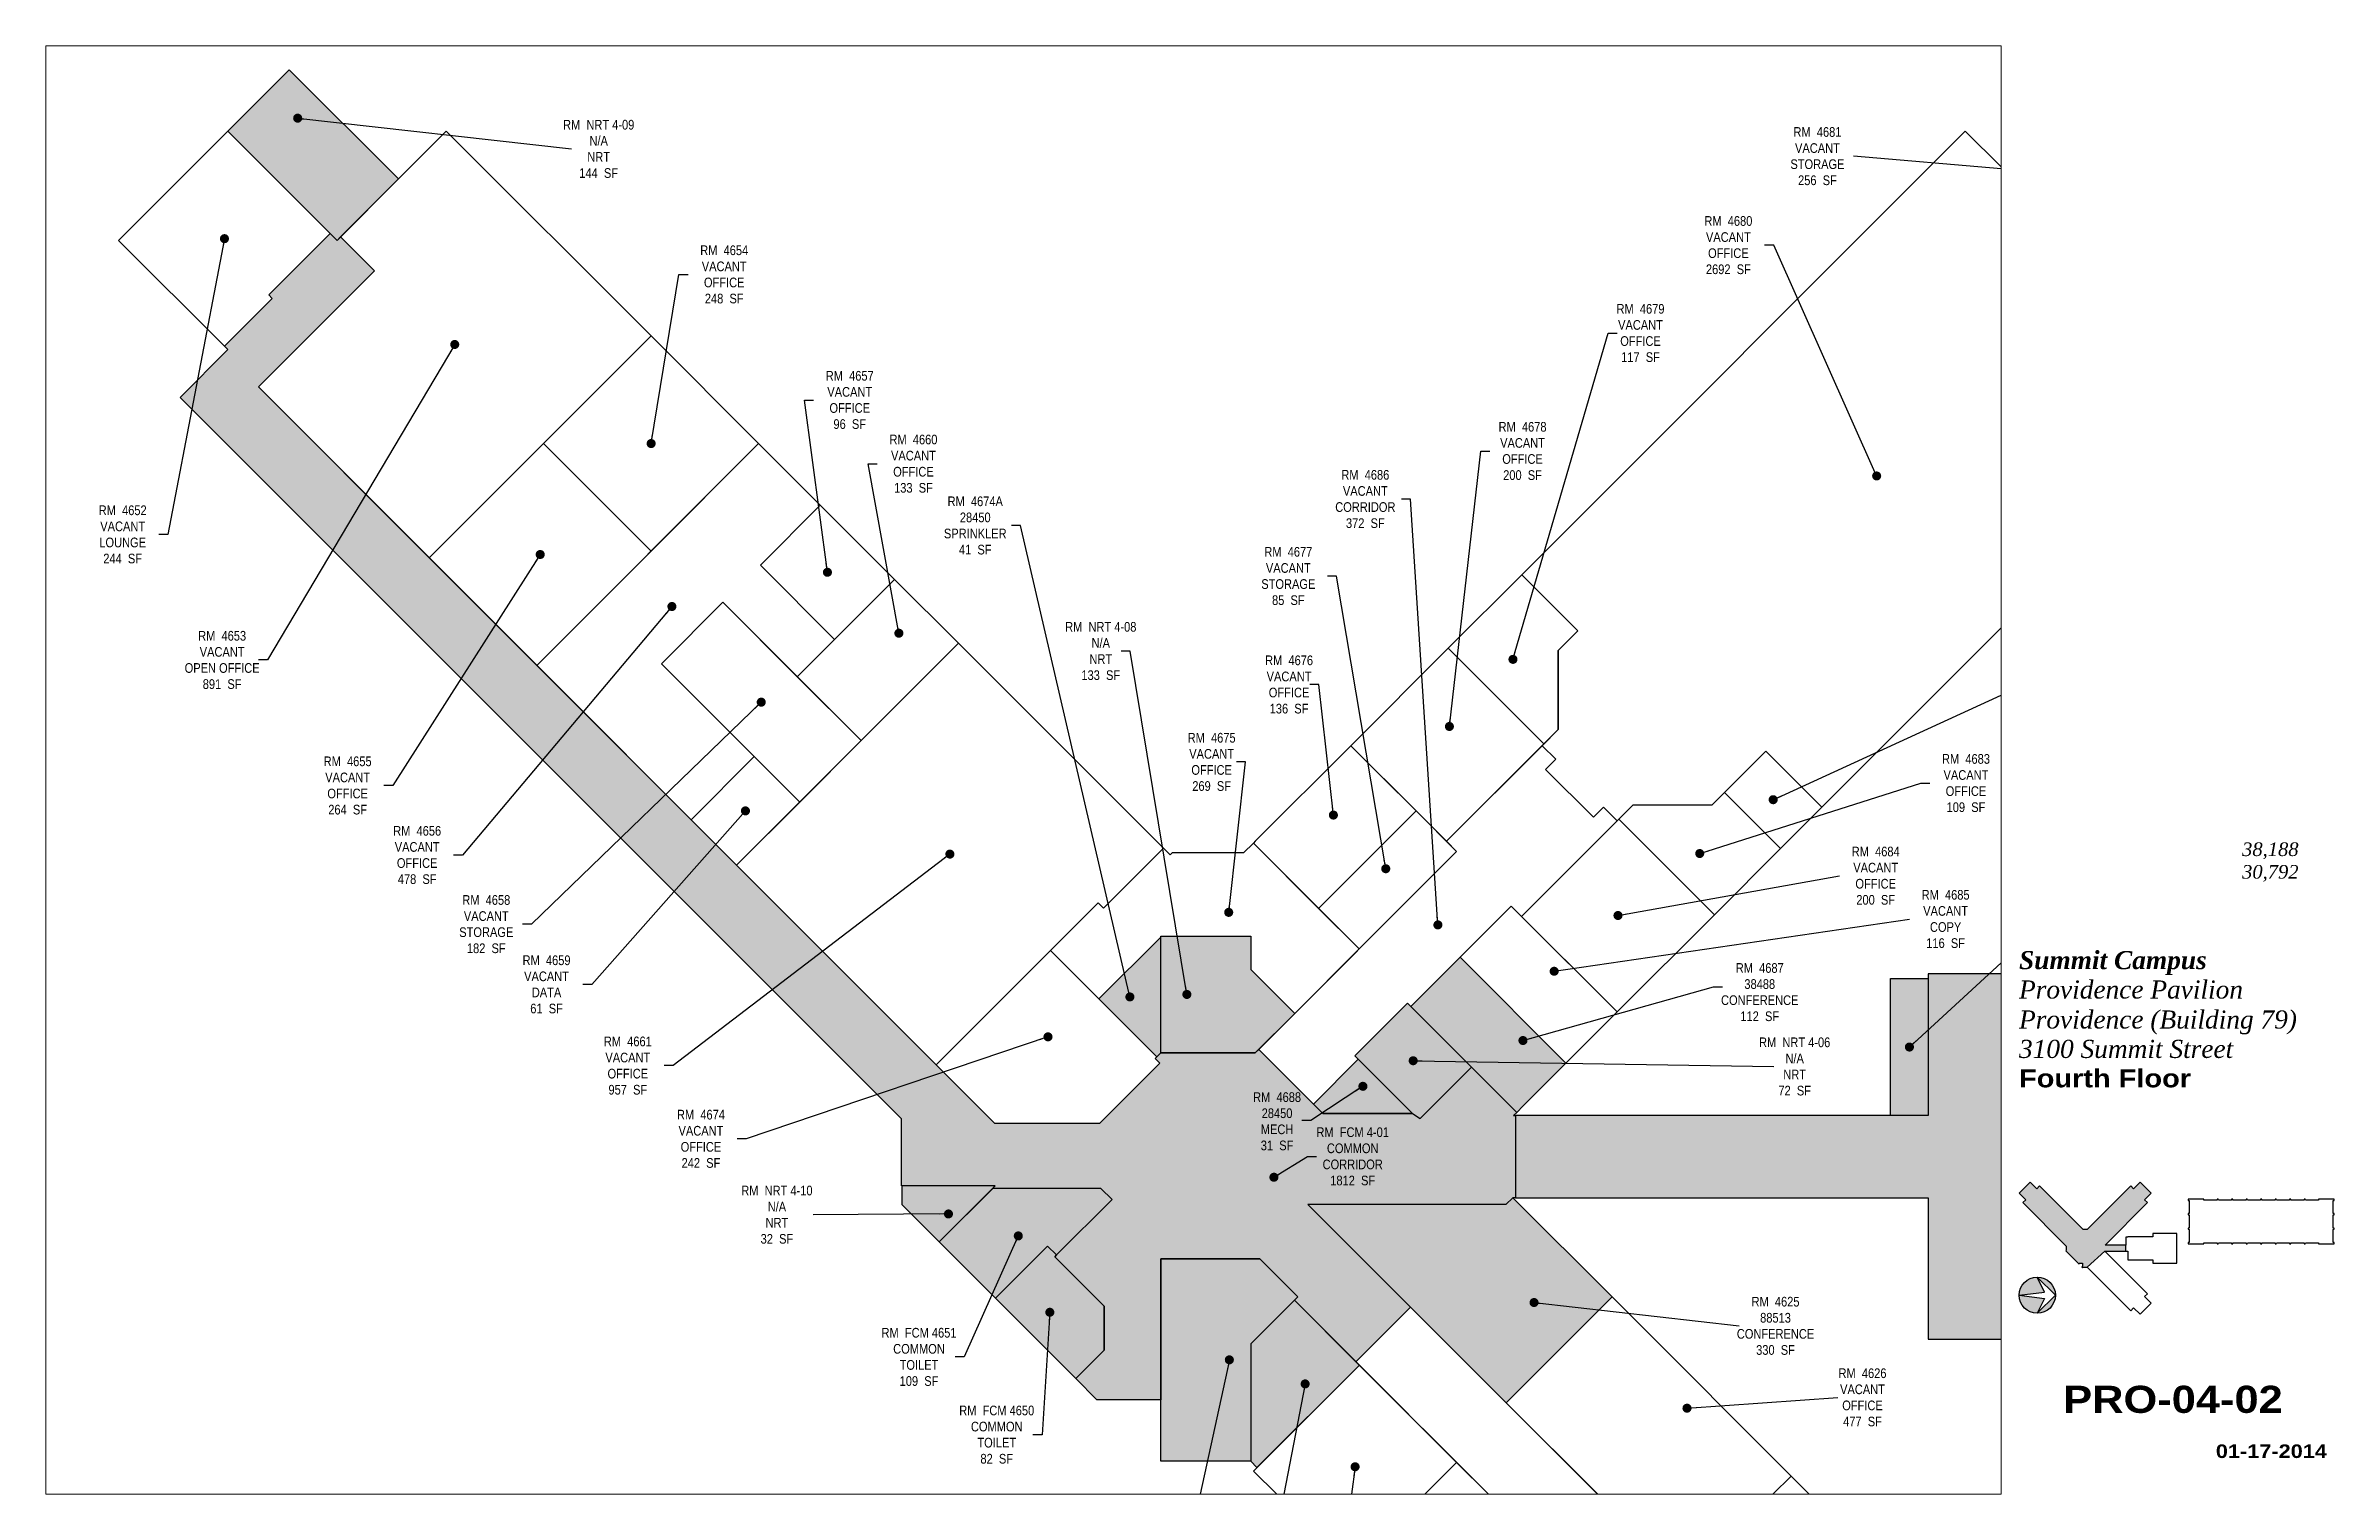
# Paper-space layout '02' of a CAD drawing. Header units: inches. Extents: x 0.9 to 16.7, y 0.5 to 10.5.
# The model-space entities are those that its viewports show. They can reach past a viewport. Long polylines and large blocks are cut down to what shows.
import ezdxf
from ezdxf.enums import TextEntityAlignment as Align

# ---------------------------------------------------------------- set-up
doc = ezdxf.new("R2010")
doc.units = ezdxf.units.IN
doc.header["$MEASUREMENT"] = 0
doc.layers.get('DEFPOINTS').update_dxf_attribs({"color": 31})
for name, color, linetype in [('0-LABEL', 3, 'Continuous'), ('1-NRT', 200, 'Continuous'), ('1-NRT-PTN', 253, 'Continuous'), ('3-FCM', 190, 'Continuous'), ('3-FCM-PTN', 9, 'Continuous'), ('4-OCC', 6, 'Continuous'), ('4-OCC-PTN', 95, 'Continuous'), ('4-VACANT', 60, 'Continuous'), ('T-5', 5, 'Continuous'), ('T-8', 8, 'Continuous')]:
    doc.layers.add(name, color=color, linetype=linetype)
doc.styles.add('ArialB', font='')
doc.styles.add('ArialN', font='ARIALN.TTF')
doc.styles.add('TimesI', font='timesi.ttf')
doc.styles.add('TimesIB', font='timesbi.ttf')
doc.styles.get('ArialB').set_extended_font_data('Arial Black')
doc.dimstyles.new('AB-120', dxfattribs={"dimscale": 120, "dimtxt": 0.125, "dimasz": 0.09375, "dimexe": 0.0625, "dimexo": 0.125, "dimgap": 0.375, "dimtad": 0, "dimtih": 1, "dimtoh": 1, "dimdec": 4, "dimrnd": 0.0625, "dimzin": 0, "dimdsep": 46, "dimlunit": 4, "dimtxsty": 'ArialN', "dimblk": 'ARCHTICK', "dimcen": 0.09375, "dimclrd": 256, "dimclre": 256, "dimclrt": 256, "dimadec": 0, "dimazin": 0, "dimtfac": 1, "dimtdec": 4, "dimtofl": 0, "dimtmove": 2, "dimatfit": 3, "dimldrblk": 'DOT', "dimfxl": 0, "dimfrac": 2, "dimtolj": 1, "dimtzin": 0, "dimlwd": -1, "dimlwe": -1, "dimarcsym": 0})

# ---------------------------------------------------------------- blocks, each defined once
blk = doc.blocks.new('4th outline')
blk.add_lwpolyline([(14.639, 2.654), (14.562, 2.578), (14.608, 2.532), (14.588, 2.513), (14.888, 2.212), (14.888, 2.184), (14.885, 2.18), (14.977, 2.088), (14.977, 2.095), (15, 2.095), (15, 2.075), (14.995, 2.07), (15.001, 2.064), (15.005, 2.068), (15.033, 2.068), (15.333, 1.767), (15.353, 1.787), (15.398, 1.742), (15.475, 1.818), (15.429, 1.864), (15.449, 1.883), (15.155, 2.177), (15.314, 2.177), (15.314, 2.118), (15.486, 2.118), (15.486, 2.095), (15.651, 2.095), (15.651, 2.3), (15.486, 2.3), (15.486, 2.278), (15.314, 2.278), (15.314, 2.274), (15.3, 2.274), (15.3, 2.219), (15.156, 2.219), (15.449, 2.513), (15.429, 2.532), (15.475, 2.578), (15.398, 2.654), (15.353, 2.609), (15.333, 2.629), (15.033, 2.328), (15.005, 2.328), (14.704, 2.629), (14.684, 2.609)], close=True)
blk.add_lwpolyline([(15.73, 2.537), (15.73, 2.529), (15.737, 2.528), (15.737, 2.438), (15.73, 2.437), (15.73, 2.429), (15.737, 2.428), (15.737, 2.338), (15.73, 2.337), (15.73, 2.329), (15.737, 2.328), (15.737, 2.238), (15.73, 2.237), (15.73, 2.229), (15.838, 2.229), (15.839, 2.236), (15.93, 2.236), (15.93, 2.229), (15.938, 2.229), (15.939, 2.236), (16.03, 2.236), (16.03, 2.229), (16.038, 2.229), (16.039, 2.236), (16.13, 2.236), (16.13, 2.229), (16.138, 2.229), (16.139, 2.236), (16.23, 2.236), (16.23, 2.229), (16.238, 2.229), (16.238, 2.229), (16.239, 2.236), (16.33, 2.236), (16.33, 2.229), (16.338, 2.229), (16.339, 2.236), (16.43, 2.236), (16.43, 2.229), (16.438, 2.229), (16.439, 2.236), (16.53, 2.236), (16.53, 2.229), (16.538, 2.229), (16.539, 2.236), (16.63, 2.236), (16.63, 2.229), (16.738, 2.229), (16.738, 2.237), (16.731, 2.238), (16.731, 2.328), (16.738, 2.329), (16.738, 2.337), (16.731, 2.338), (16.731, 2.428), (16.738, 2.429), (16.738, 2.437), (16.731, 2.437), (16.731, 2.528), (16.738, 2.529), (16.738, 2.537), (16.63, 2.537), (16.63, 2.53), (16.539, 2.53), (16.538, 2.537), (16.53, 2.537), (16.53, 2.53), (16.439, 2.53), (16.438, 2.537), (16.43, 2.537), (16.43, 2.53), (16.339, 2.53), (16.338, 2.537), (16.33, 2.537), (16.33, 2.53), (16.239, 2.53), (16.238, 2.537), (16.23, 2.537), (16.23, 2.53), (16.139, 2.53), (16.138, 2.537), (16.13, 2.537), (16.13, 2.53), (16.039, 2.53), (16.038, 2.537), (16.03, 2.537), (16.03, 2.53), (15.939, 2.53), (15.938, 2.537), (15.93, 2.537), (15.93, 2.53), (15.839, 2.53), (15.838, 2.537), (15.73, 2.537)])
blk = doc.blocks.new('n-arrow')
h = blk.add_hatch(color=256)
h.paths.add_polyline_path([(0, 0.125), (0.125, 0, 0.414214)])
h.paths.add_polyline_path([(0, 0.125, 0.414214), (-0.125, 0), (0.051, 0.022)])
h = blk.add_hatch(color=256)
h.paths.add_polyline_path([(0.051, -0.022), (-0.125, 0, 0.414214), (0, -0.125)])
h.paths.add_polyline_path([(0.125, 0), (0, -0.125, 0.414214)])
for p, q in [((-0.125, 0), (0.051, 0.022)), ((-0.125, 0), (0.051, -0.022)), ((0, 0.125), (0.125, 0)), ((0.051, 0.022), (0, 0.125)), ((0, -0.125), (0.125, 0)), ((0.051, -0.022), (0, -0.125))]:
    blk.add_line(p, q)
blk.add_circle((0, 0), 0.125)
blk = doc.blocks.new('AB-TB-text')
for tag, style, p in [('GROSS', 'TimesI', (1.93, 4.406)), ('USEABLE', 'TimesI', (1.93, 4.25)), ('DATE', 'ArialB', (2.125, 0.25))]:
    blk.add_attdef(tag, text='', height=0.0938, dxfattribs=dict(style=style)).set_placement(p, align=Align.RIGHT)
for tag, style, p in [('CAMPUS', 'TimesIB', (0, 3.75)), ('PAVILION', 'TimesI', (0, 3.547)), ('BUILDING', 'TimesI', (0, 3.34)), ('STREET', 'TimesI', (0, 3.137)), ('FLOOR', 'ArialB', (0, 2.934))]:
    blk.add_attdef(tag, text='', height=0.125, dxfattribs=dict(style=style)).set_placement(p, align=Align.TOP_LEFT)
at = {"style": 'ArialB'}
blk.add_attdef('DWG#', text='', height=0.188, dxfattribs=at).set_placement((1.062, 0.749), align=Align.TOP_CENTER)
blk = doc.blocks.new('_ArchTick')
at = {"const_width": 0.15}
blk.add_lwpolyline([(-0.5, -0.5), (0.5, 0.5)], dxfattribs=at)
blk = doc.blocks.new('_Dot')
at = {"lineweight": -2}
blk.add_line((-0.5, 0), (-1, 0), dxfattribs=at)
at = {"const_width": 0.5}
blk.add_lwpolyline([(-0.25, 0, 1), (0.25, 0, 1)], format="xyb", close=True, dxfattribs=at)

msp = doc.modelspace()

# ---------------------------------------------------------------- hatches: boundary and pattern name
at = {"layer": '1-NRT-PTN'}
for points in [[(-2870.4, 2771.5), (-3006.1, 2907.3), (-3082.5, 2830.9), (-2946.7, 2695.2)], [(-1811.1, 1830.7), (-1811.1, 1788.9), (-1756.5, 1734.4), (-1805.6, 1685.4), (-1811.1, 1685.4), (-1923, 1685.4), (-1923, 1830.7)], [(-1016.1, 1777.8), (-969.1, 1777.8), (-969.1, 1607.5), (-1016.1, 1607.5)], [(-1536.9, 1667.8), (-1616.4, 1747.3), (-1681.8, 1681.9), (-1610.1, 1610.1), (-1600.5, 1604.1)], [(-2128.8, 1520.1), (-2244.9, 1520.1), (-2244.9, 1497.1), (-2198.3, 1450.5)], [(-1800.1, 1429.7), (-1752.7, 1382.3), (-1811.1, 1323.9), (-1811.1, 1178.2), (-1923, 1178.2), (-1923, 1429.7)]]:
    msp.add_hatch(color=256, dxfattribs=at).paths.add_polyline_path(points)
at = {"layer": '3-FCM-PTN'}
for points in [[(-1756.9, 1378.1), (-1752.7, 1382.3), (-1800.1, 1429.7), (-1923, 1429.7), (-1923, 1254.5), (-2002.4, 1254.5), (-2028.6, 1280.7), (-1993.4, 1315.9), (-1993.4, 1370.9), (-2054.6, 1432.1), (-2052.5, 1434.3), (-1983.6, 1503.1), (-1997.6, 1517.1), (-2131.8, 1517.1), (-2128.8, 1520.1), (-2245.2, 1520.1), (-2245.2, 1603.3), (-3141.9, 2500), (-3082.5, 2559.4), (-3086.7, 2563.6), (-3027.3, 2623), (-3031.6, 2627.3), (-2955.2, 2703.6), (-2946.7, 2695.2), (-2942.5, 2699.4), (-2900.3, 2657.2), (-3044.6, 2513), (-2129.6, 1598.1), (-1998.9, 1598.1), (-1924.2, 1672.7), (-1930, 1678.4), (-1923, 1685.4), (-1903, 1685.4), (-1805.6, 1685.4), (-1801.3, 1689.7), (-1733.4, 1621.8), (-1721.8, 1610.1), (-1610.1, 1610.1), (-1600.5, 1604.1), (-1536.9, 1667.8), (-1488.6, 1619.5), (-1480.6, 1611.5), (-1484.7, 1607.5), (-1482.1, 1607.5), (-1482.1, 1505.5), (-1485.6, 1505.5), (-1494, 1497), (-1740.1, 1497), (-1612.5, 1369.5), (-1680.4, 1301.6)], [(-2063.7, 1445.4), (-2052.5, 1434.3), (-1983.6, 1503.1), (-1997.6, 1517.1), (-2131.8, 1517.1), (-2198.3, 1450.5), (-2128.5, 1380.6)], [(-2054.6, 1432.1), (-1993.4, 1370.9), (-1993.4, 1315.9), (-2028.6, 1280.7), (-2128.5, 1380.6), (-2063.7, 1445.4), (-2052.5, 1434.3)]]:
    msp.add_hatch(color=256, dxfattribs=at).paths.add_polyline_path(points)
at = {"layer": '4-OCC-PTN'}
for color, points in [(77, [(-969.1, 1783.5), (-969.1, 1607.5), (-1482.1, 1607.5), (-1482.1, 1505.5), (-969.1, 1505.5), (-969.1, 1329.5), (-452.5, 1329.5), (-452.5, 1259), (-194.5, 1259), (-194.5, 1389.8), (-128.4, 1389.8), (-128.4, 1722.5), (-194.5, 1722.5), (-194.5, 1851.1), (-460.5, 1851.1), (-460.5, 1783.5)]), (55, [(-1923, 1829.4), (-1999.9, 1752.6), (-1927.9, 1680.5), (-1923, 1685.4)]), (77, [(-1419.5, 1672.7), (-1551, 1804.2), (-1612.1, 1743.1), (-1480.6, 1611.5), (-1472.7, 1619.5)]), (55, [(-1677.6, 1677.6), (-1610.1, 1610.1), (-1721.8, 1610.1), (-1733.4, 1621.8)]), (208, [(-1362.2, 1382.2), (-1485.6, 1505.5), (-1494.1, 1497.1), (-1740.1, 1497), (-1493.7, 1250.7)]), (201, [(-1756.9, 1378.1), (-1811.1, 1323.9), (-1811.1, 1178.2), (-1803.5, 1170.1), (-1676.2, 1297.3)])]:
    msp.add_hatch(color=color, dxfattribs=at).paths.add_polyline_path(points)

# ---------------------------------------------------------------- linework, layer by layer
at = {"layer": '1-NRT'}
for points in [[(-2870.4, 2771.5), (-3006.1, 2907.3), (-3082.5, 2830.9), (-2946.7, 2695.2), (-2870.4, 2771.5)], [(-1811.1, 1830.7), (-1811.1, 1788.9), (-1756.5, 1734.4), (-1805.6, 1685.4), (-1811.1, 1685.4), (-1923, 1685.4), (-1923, 1830.7), (-1811.1, 1830.7)], [(-1536.9, 1667.8), (-1616.4, 1747.3), (-1681.8, 1681.9), (-1610.1, 1610.1), (-1600.5, 1604.1), (-1536.9, 1667.8)], [(-2128.8, 1520.1), (-2244.9, 1520.1), (-2244.9, 1497.1), (-2198.3, 1450.5), (-2128.8, 1520.1)]]:
    msp.add_lwpolyline(points, dxfattribs=at)
for points in [[(-1016.1, 1777.8), (-969.1, 1777.8), (-969.1, 1607.5), (-1016.1, 1607.5)], [(-1800.1, 1429.7), (-1800.1, 1429.7), (-1800.1, 1429.7), (-1752.7, 1382.3), (-1811.1, 1323.9), (-1811.1, 1178.2), (-1923, 1178.2), (-1923, 1429.7), (-1800.1, 1429.7)]]:
    msp.add_lwpolyline(points, close=True, dxfattribs=at)
at = {"layer": '3-FCM'}
for points in [[(-1756.9, 1378.1), (-1752.7, 1382.3), (-1800.1, 1429.7), (-1800.1, 1429.7), (-1800.1, 1429.7), (-1923, 1429.7), (-1923, 1254.5), (-2002.4, 1254.5), (-2028.6, 1280.7), (-1993.4, 1315.9), (-1993.4, 1370.9), (-2054.6, 1432.1), (-2052.5, 1434.3), (-1983.6, 1503.1), (-1997.6, 1517.1), (-2131.8, 1517.1), (-2128.8, 1520.1), (-2245.2, 1520.1), (-2245.2, 1603.3), (-2245.2, 1603.3), (-3141.9, 2500), (-3141.9, 2500), (-3082.5, 2559.4), (-3086.7, 2563.6), (-3027.3, 2623), (-3031.6, 2627.3), (-2955.2, 2703.6), (-2946.7, 2695.2), (-2942.5, 2699.4), (-2900.3, 2657.2), (-3044.6, 2513), (-2129.6, 1598.1), (-1998.9, 1598.1), (-1924.2, 1672.7), (-1930, 1678.4), (-1923, 1685.4), (-1903, 1685.4), (-1805.6, 1685.4), (-1801.3, 1689.7), (-1733.4, 1621.8), (-1721.8, 1610.1), (-1610.1, 1610.1), (-1600.5, 1604.1), (-1536.9, 1667.8), (-1488.6, 1619.5), (-1480.6, 1611.5), (-1484.7, 1607.5), (-1482.1, 1607.5), (-1482.1, 1505.5), (-1485.6, 1505.5), (-1494, 1497), (-1740.1, 1497), (-1612.5, 1369.5), (-1680.4, 1301.6), (-1680.4, 1301.6), (-1680.4, 1301.6), (-1680.4, 1301.6), (-1680.4, 1301.6), (-1680.4, 1301.6), (-1680.4, 1301.6)], [(-2063.7, 1445.4), (-2052.5, 1434.3), (-1983.6, 1503.1), (-1997.6, 1517.1), (-2131.8, 1517.1), (-2198.3, 1450.5), (-2198.3, 1450.5), (-2128.5, 1380.6), (-2128.5, 1380.6)], [(-2054.6, 1432.1), (-1993.4, 1370.9), (-1993.4, 1315.9), (-2028.6, 1280.7), (-2128.5, 1380.6), (-2063.7, 1445.4), (-2052.5, 1434.3)]]:
    msp.add_lwpolyline(points, close=True, dxfattribs=at)
at = {"layer": '4-OCC'}
for p, q in [((-1994.3, 1865.3), (-1919.8, 1939.8)), ((-2202.1, 1670.6), (-2000.9, 1871.8)), ((-2000.9, 1871.8), (-1994.3, 1865.3)), ((-2204.3, 1672.7), (-2200, 1668.4))]:
    msp.add_line(p, q, dxfattribs=at)
for points in [[(-1686.8, 2067.2), (-1565.9, 2188.2), (-1565.9, 2188.2), (-1447.1, 2069.4), (-1568, 1948.5), (-1686.8, 2067.2), (-1686.8, 2067.2)], [(-1923, 1829.4), (-1999.9, 1752.6), (-1927.9, 1680.5), (-1923, 1685.4), (-1923, 1829.4)], [(-1419.5, 1672.7), (-1551, 1804.2), (-1612.1, 1743.1), (-1480.6, 1611.5), (-1472.7, 1619.5), (-1419.5, 1672.7)], [(-1677.6, 1677.6), (-1610.1, 1610.1), (-1721.8, 1610.1), (-1733.4, 1621.8), (-1677.6, 1677.6)], [(-1362.2, 1382.2), (-1485.6, 1505.5), (-1494.1, 1497.1), (-1740.1, 1497), (-1493.7, 1250.7), (-1362.2, 1382.2)]]:
    msp.add_lwpolyline(points, dxfattribs=at)
for points in [[(-1801.3, 1689.7), (-1555.3, 1935.7), (-1568, 1948.5), (-1449.2, 2067.2), (-1432.2, 2050.3), (-1444.9, 2037.6), (-1385.3, 1978.4), (-1372.8, 1990.9), (-1355.9, 1973.9), (-1474.6, 1855.1), (-1487.4, 1867.8), (-1612.1, 1743.1), (-1616.4, 1747.3), (-1681.8, 1681.9), (-1677.6, 1677.6), (-1733.4, 1621.8)], [(-969.1, 1783.5), (-969.1, 1607.5), (-1482.1, 1607.5), (-1482.1, 1505.5), (-969.1, 1505.5), (-969.1, 1329.5), (-452.5, 1329.5), (-452.5, 1259), (-194.5, 1259), (-194.5, 1389.8), (-128.4, 1389.8), (-128.4, 1722.5), (-194.5, 1722.5), (-194.5, 1851.1), (-460.5, 1851.1), (-460.5, 1783.5)], [(-1756.9, 1378.1), (-1811.1, 1323.9), (-1811.1, 1323.9), (-1811.1, 1178.2), (-1803.5, 1170.1), (-1676.2, 1297.3)]]:
    msp.add_lwpolyline(points, close=True, dxfattribs=at)
at = {"layer": '4-VACANT'}
for p, q in [((-1612.5, 1369.5), (-1680.4, 1301.6)), ((-1153.6, 910.5), (-1612.5, 1369.5)), ((-1680.4, 1301.6), (-1317.7, 938.8))]:
    msp.add_line(p, q, dxfattribs=at)
for points in [[(-3082.5, 2830.9), (-3218.2, 2695.2), (-3086.7, 2563.6), (-3027.3, 2623), (-3031.6, 2627.3), (-2955.2, 2703.6), (-3082.5, 2830.9)], [(-2556.4, 2576.4), (-2811, 2830.9), (-2942.5, 2699.4), (-2900.3, 2657.2), (-3044.6, 2513), (-2832.2, 2300.6), (-2832.2, 2300.6), (-2556.4, 2576.4)], [(-1101.3, 1990.9), (-592.2, 2500), (-923.1, 2830.9), (-1474.4, 2279.6), (-1404.7, 2209.8), (-1429.2, 2185.3), (-1429.2, 2087.2), (-1449.2, 2067.2), (-1432.2, 2050.3), (-1444.9, 2037.6), (-1385.3, 1978.4), (-1372.8, 1990.9), (-1355.9, 1973.9), (-1335.9, 1993.9), (-1237.8, 1993.9), (-1171.1, 2060.6), (-1101.3, 1990.9)], [(-2690, 2442.7), (-2832.2, 2300.6), (-2700.6, 2169.1), (-2698.5, 2167), (-2556.4, 2309.1), (-2690, 2442.7)], [(-2422.8, 2442.7), (-2346.2, 2366.2), (-2346.2, 2366.2), (-2420.7, 2291.6), (-2420.7, 2291.6), (-2328.4, 2199.3), (-2328.4, 2199.3), (-2374.8, 2152.9), (-2374.8, 2152.9), (-2467.3, 2245.4), (-2467.3, 2245.4), (-2543.7, 2169.1), (-2543.7, 2169.1), (-2428.2, 2053.6), (-2428.2, 2053.6), (-2506.6, 1975.1), (-2698.5, 2167), (-2422.8, 2442.7)], [(-2346.2, 2366.2), (-2420.7, 2291.6), (-2328.4, 2199.3), (-2253.8, 2273.8), (-2346.2, 2366.2)], [(-2253.8, 2273.8), (-2374.8, 2152.9), (-2295.5, 2073.6), (-2174.6, 2194.5), (-2253.8, 2273.8)], [(-2467.3, 2245.4), (-2543.7, 2169.1), (-2428.2, 2053.6), (-2371.8, 1997.2), (-2371.8, 1997.2), (-2295.5, 2073.6), (-2295.5, 2073.6), (-2467.3, 2245.4)], [(-2174.6, 2194.5), (-1919.8, 1939.8), (-1994.3, 1865.3), (-2000.9, 1871.8), (-2202.1, 1670.6), (-2450.3, 1918.8), (-2174.6, 2194.5)], [(-1565.9, 2188.2), (-1686.8, 2067.2), (-1568, 1948.5), (-1568, 1948.5), (-1447.1, 2069.4), (-1565.9, 2188.2)], [(-2371.8, 1997.2), (-2428.2, 2053.6), (-2506.6, 1975.1), (-2450.3, 1918.8), (-2450.3, 1918.8), (-2371.8, 1997.2)], [(-1605.7, 1986.2), (-1686.8, 2067.2), (-1805.6, 1948.5), (-1807.9, 1946.1), (-1726.8, 1865), (-1605.7, 1986.2)], [(-1605.7, 1986.2), (-1555.3, 1935.7), (-1676.4, 1814.6), (-1726.8, 1865), (-1605.7, 1986.2)], [(-1234.9, 1857.2), (-1355.9, 1736.3), (-1474.6, 1855.1), (-1474.6, 1855.1), (-1353.7, 1976), (-1234.9, 1857.2)], [(-1807.9, 1946.1), (-1820.1, 1934), (-1909, 1934), (-1911.5, 1931.5), (-1919.8, 1939.8), (-1994.3, 1865.3), (-2000.9, 1871.8), (-2060, 1812.7), (-1999.9, 1752.6), (-1923, 1829.4), (-1923, 1830.7), (-1811.1, 1830.7), (-1811.1, 1788.9), (-1756.5, 1734.4), (-1676.4, 1814.6), (-1807.9, 1946.1)], [(-1355.9, 1736.3), (-1487.4, 1867.8), (-1551, 1804.2), (-1551, 1804.2), (-1419.5, 1672.7), (-1355.9, 1736.3)], [(-1927.9, 1680.5), (-2045.2, 1797.8), (-2060, 1812.7), (-2202.1, 1670.6), (-2129.6, 1598.1), (-1998.9, 1598.1), (-1924.2, 1672.7), (-1930, 1678.4), (-1927.9, 1680.5)], [(-1101.3, 1121.3), (-1360.1, 1380.1), (-1362.2, 1382.2), (-1493.7, 1250.7), (-1271.1, 1028.1), (-1139.6, 1159.6)], [(-1555.3, 1176.4), (-1674.1, 1295.2), (-1676.2, 1297.3), (-1799.2, 1174.3), (-1807.7, 1165.8), (-1686.8, 1044.9), (-1555.3, 1176.4), (-1676.2, 1297.3)], [(-1348.6, 907.9), (-1449.2, 807.3), (-1686.8, 1044.9), (-1555.3, 1176.4), (-1416.2, 1037.4), (-1418.4, 1039.5), (-1447.2, 1010.7), (-1449.3, 1008.6), (-1348.6, 907.9)]]:
    msp.add_lwpolyline(points, dxfattribs=at)
for points in [[(-2422.8, 2442.7), (-2556.4, 2576.4), (-2690, 2442.7), (-2556.4, 2309.1)], [(-1429.2, 2087.2), (-1429.2, 2185.3), (-1404.7, 2209.8), (-1474.4, 2279.6), (-1565.9, 2188.2), (-1447.1, 2069.4)], [(-1222.5, 2009.2), (-1171.1, 2060.6), (-1101.3, 1990.9), (-1152.7, 1939.5)], [(-1335.9, 1993.9), (-1237.8, 1993.9), (-1222.4, 2009.2), (-1152.7, 1939.5), (-1234.9, 1857.2), (-1353.7, 1976)], [(-1032.6, 785.3), (-1155.7, 908.4), (-1153.6, 910.5), (-1271.1, 1028.1), (-1139.6, 1159.6), (-1099.2, 1119.1), (-899, 918.9)]]:
    msp.add_lwpolyline(points, close=True, dxfattribs=at)

# ---------------------------------------------------------------- texts
at = {"layer": '0-LABEL', "char_height": 12, "attachment_point": 5, "style": 'ArialN'}
for s, insert in [('RM  NRT 4-09\\PN/A\\PNRT\\P144  SF', (-2621.6, 2808.8)), ('RM  4681\\PVACANT\\PSTORAGE\\P256  SF', (-1106.9, 2799.8)), ('RM  4680\\PVACANT\\POFFICE\\P2692  SF', (-1217.6, 2689.2)), ('RM  4654\\PVACANT\\POFFICE\\P248  SF', (-2465.6, 2652.8)), ('RM  4679\\PVACANT\\POFFICE\\P117  SF', (-1326.8, 2580)), ('RM  4657\\PVACANT\\POFFICE\\P96  SF', (-2309.6, 2496.8)), ('RM  4660\\PVACANT\\POFFICE\\P133  SF', (-2230.4, 2417.6)), ('RM  4678\\PVACANT\\POFFICE\\P200  SF', (-1473.4, 2433.4)), ('RM  4686\\PVACANT\\PCORRIDOR\\P372  SF', (-1668.8, 2373.7)), ('RM  4652\\PVACANT\\PLOUNGE\\P244  SF', (-3213.2, 2329.7)), ('RM  4674A\\P28450\\PSPRINKLER\\P41  SF', (-2153.6, 2340.8)), ('RM  4677\\PVACANT\\PSTORAGE\\P85  SF', (-1764.5, 2278)), ('RM  NRT 4-08\\PN/A\\PNRT\\P133  SF', (-1997.6, 2184.8)), ('RM  4653\\PVACANT\\POPEN OFFICE\\P891  SF', (-3089.6, 2173.7)), ('RM  4676\\PVACANT\\POFFICE\\P136  SF', (-1763.6, 2143.2)), ('RM  4675\\PVACANT\\POFFICE\\P269  SF', (-1859.8, 2047)), ('RM  4655\\PVACANT\\POFFICE\\P264  SF', (-2933.6, 2017.7)), ('RM  4683\\PVACANT\\POFFICE\\P109  SF', (-922.3, 2020.7)), ('RM  4656\\PVACANT\\POFFICE\\P478  SF', (-2847.2, 1931.3)), ('RM  4684\\PVACANT\\POFFICE\\P200  SF', (-1034.5, 1905.6)), ('RM  4658\\PVACANT\\PSTORAGE\\P182  SF', (-2761.3, 1845.4)), ('RM  4685\\PVACANT\\PCOPY\\P116  SF', (-947.6, 1851.8)), ('RM  4659\\PVACANT\\PDATA\\P61  SF', (-2686.4, 1770.5)), ('RM  4687\\P38488\\PCONFERENCE\\P112  SF', (-1178.6, 1760.9)), ('RM  4661\\PVACANT\\POFFICE\\P957  SF', (-2585.4, 1669.6)), ('RM  NRT 4-06\\PN/A\\PNRT\\P72  SF', (-1135.2, 1668.5)), ('RM  4688\\P28450\\PMECH\\P31  SF', (-1778.5, 1600.4)), ('RM  4674\\PVACANT\\POFFICE\\P242  SF', (-2494.5, 1578.6)), ('RM  FCM 4-01\\PCOMMON\\PCORRIDOR\\P1812  SF', (-1684.5, 1556.8)), ('RM  NRT 4-10\\PN/A\\PNRT\\P32  SF', (-2400.1, 1484.3)), ('RM  4625\\P88513\\PCONFERENCE\\P330  SF', (-1159, 1346.2)), ('RM  FCM 4651\\PCOMMON\\PTOILET\\P109  SF', (-2223.5, 1307.6)), ('RM  4626\\PVACANT\\POFFICE\\P477  SF', (-1050.9, 1257.3)), ('RM  FCM 4650\\PCOMMON\\PTOILET\\P82  SF', (-2126.9, 1211))]:
    msp.add_mtext(s, dxfattribs=dict(at, insert=insert))

# ---------------------------------------------------------------- leaders
at = {"layer": '0-LABEL', "annotation_type": 0, "has_hookline": 1}
for points, hookline_direction, text_width in [([(-2995.7, 2847), (-2655.3, 2808.8)], 0, 86.9), ([(-727.9, 2771.5), (-1061.9, 2799.8)], 1, 65.9), ([(-3086.7, 2697.3), (-3156.9, 2329.7), (-3168.2, 2329.7)], 1, 57.8), ([(-1033.3, 2402.4), (-1161.3, 2689.2), (-1172.6, 2689.2)], 1, 57.9), ([(-2556.4, 2442.7), (-2521.8, 2652.8), (-2510.6, 2652.8)], 0, 57.9), ([(-2800.5, 2565.8), (-3033.3, 2173.7), (-3044.6, 2173.7)], 1, 91.8), ([(-1485.3, 2174.5), (-1367, 2580), (-1355.8, 2580)], 0, 57.9), ([(-2337.3, 2282.7), (-2365.8, 2496.8), (-2354.6, 2496.8)], 0, 57.9), ([(-2248.5, 2207), (-2286.6, 2417.6), (-2275.4, 2417.6)], 0, 57.9), ([(-1564.3, 2091.1), (-1525.4, 2433.4), (-1514.1, 2433.4)], 0, 57.9), ([(-1578.6, 1844.5), (-1612.5, 2373.7), (-1623.8, 2373.7)], 1, 74), ([(-1961.4, 1755), (-2097.3, 2340.8), (-2108.6, 2340.8)], 1, 77.1), ([(-2694.3, 2304.8), (-2877.3, 2017.7), (-2888.6, 2017.7)], 1, 58), ([(-1643.4, 1914.3), (-1704.7, 2278), (-1716, 2278)], 1, 65.9), ([(-2530.6, 2240.2), (-2791, 1931.3), (-2802.2, 1931.3)], 1, 57.9), ([(-1890.6, 1758.1), (-1961.2, 2184.8), (-1972.4, 2184.8)], 1, 86.9), ([(-1708.5, 1981), (-1726.5, 2143.2), (-1737.8, 2143.2)], 1, 57.9), ([(-1161.9, 2000.1), (-866.6, 2135.5), (-855.3, 2135.5)], 0, 65.9), ([(-2419.6, 2121.3), (-2705, 1845.4), (-2716.3, 1845.4)], 1, 65.9), ([(-1838.6, 1860.1), (-1817.8, 2047), (-1829, 2047)], 1, 58), ([(-1253.2, 1933.2), (-978.6, 2020.7), (-967.3, 2020.7)], 0, 57.9), ([(-2439.2, 1986.2), (-2630.1, 1770.5), (-2641.4, 1770.5)], 1, 57.9), ([(-2185.1, 1932.5), (-2529.2, 1669.6), (-2540.4, 1669.6)], 1, 56), ([(-1354.8, 1856.2), (-1079.5, 1905.6)], 0, 57.9), ([(-1434.1, 1786.9), (-992.6, 1851.8)], 0, 58), ([(-992.6, 1692.7), (-819.5, 1851.8), (-808.3, 1851.8)], 0, 86.9), ([(-1472.9, 1700.8), (-1236.2, 1767.7), (-1225, 1767.7)], 0, 94.8), ([(-2063.2, 1705.4), (-2438.2, 1578.6), (-2449.5, 1578.6)], 1, 57.9), ([(-1609.3, 1675.7), (-1161, 1668.5)], 0, 86.9), ([(-1671.8, 1643.9), (-1736.5, 1601.4), (-1747.8, 1601.4)], 1, 57.9), ([(-1782.4, 1530.9), (-1740.7, 1556.8), (-1729.5, 1556.8)], 0, 86.5), ([(-2186.9, 1485.3), (-2355.1, 1484.3)], 1, 86.9), ([(-2100.1, 1458), (-2167.3, 1307.6), (-2178.5, 1307.6)], 1, 89.6), ([(-2060.9, 1363.1), (-2070.6, 1211), (-2081.9, 1211)], 1, 91.5), ([(-1459.1, 1375.2), (-1204, 1346.2)], 0, 94.8), ([(-1837.8, 1304), (-1895.8, 1036.1), (-1907, 1036.1)], 1, 85), ([(-1743.6, 1274.1), (-1806.7, 947), (-1817.9, 947)], 1, 58.2), ([(-1269, 1243.9), (-1081.5, 1257.3)], 0, 57.9), ([(-1681.5, 1171.1), (-1722.3, 862.7), (-1733.6, 862.7)], 1, 57.9)]:
    msp.add_leader(points, dimstyle='AB-120', dxfattribs=dict(at, hookline_direction=hookline_direction, text_width=text_width))

psp = doc.layouts.new('02')

# ---------------------------------------------------------------- hatches: boundary and pattern name
at = {"layer": 'T-8'}
psp.add_hatch(color=256, dxfattribs=at).paths.add_polyline_path([(15.449, 2.513), (15.429, 2.532), (15.475, 2.578), (15.398, 2.654), (15.353, 2.609), (15.333, 2.629), (15.033, 2.328), (15.005, 2.328), (14.704, 2.629), (14.684, 2.609), (14.639, 2.654), (14.562, 2.578), (14.608, 2.532), (14.588, 2.513), (14.888, 2.212), (14.888, 2.184), (14.885, 2.18), (14.977, 2.088), (14.977, 2.095), (15, 2.095), (15, 2.075), (14.995, 2.07), (15.001, 2.064), (15.005, 2.068), (15.033, 2.068), (15.155, 2.177), (15.3, 2.177), (15.3, 2.219), (15.156, 2.219)])

# ---------------------------------------------------------------- linework, layer by layer
psp.add_line((15.033, 2.068), (15.155, 2.177), dxfattribs=at)
psp.add_lwpolyline([(15.3, 2.177), (15.3, 2.219)], dxfattribs=at)

# ---------------------------------------------------------------- block references
at = {"layer": 'T-5'}
ref = psp.add_blockref('AB-TB-text', (14.562, 0.5), dxfattribs=at)
ref.add_attrib('DATE', '01-17-2014', dxfattribs={"layer": 'T-8', "height": 0.0938, "style": 'ArialB'}).set_placement((16.688, 0.75), align=Align.RIGHT)
ref.add_attrib('DWG#', 'PRO-04-02', dxfattribs={"layer": 'T-8', "height": 0.1875, "style": 'ArialB'}).set_placement((15.625, 1.249), align=Align.TOP_CENTER)
ref.add_attrib('GROSS', '38,188', dxfattribs={"layer": '0', "height": 0.0938, "style": 'TimesI'}).set_placement((16.492, 4.906), align=Align.RIGHT)
ref.add_attrib('USEABLE', '30,792', dxfattribs={"layer": '0', "height": 0.0938, "style": 'TimesI'}).set_placement((16.492, 4.75), align=Align.RIGHT)
ref.add_attrib('PAVILION', 'Providence Pavilion', dxfattribs={"layer": '0', "height": 0.125, "style": 'TimesI'}).set_placement((14.562, 4.047), align=Align.TOP_LEFT)
ref.add_attrib('BUILDING', 'Providence (Building 79)', dxfattribs={"layer": '0', "height": 0.125, "style": 'TimesI'}).set_placement((14.562, 3.84), align=Align.TOP_LEFT)
ref.add_attrib('STREET', '3100 Summit Street', dxfattribs={"layer": '0', "height": 0.125, "style": 'TimesI'}).set_placement((14.562, 3.637), align=Align.TOP_LEFT)
ref.add_attrib('FLOOR', 'Fourth Floor', dxfattribs={"layer": 'T-8', "height": 0.125, "style": 'ArialB'}).set_placement((14.562, 3.434), align=Align.TOP_LEFT)
ref.add_attrib('CAMPUS', 'Summit Campus', dxfattribs={"layer": '0', "height": 0.125, "style": 'TimesIB'}).set_placement((14.562, 4.25), align=Align.TOP_LEFT)
at = {"layer": 'T-8'}
for name, p in [('4th outline', (0, 0)), ('n-arrow', (14.688, 1.874))]:
    psp.add_blockref(name, p, dxfattribs=at)

# ---------------------------------------------------------------- viewports
at = {"layer": 'DEFPOINTS'}
vp = psp.add_viewport(center=(7.688, 5.5), size=(13.5, 10), view_center_point=(-2093.695, 2037), view_height=1800.00004, dxfattribs=at)
vp.frozen_layers = ['DEFPOINTS']

doc.saveas('drawing.dxf')
